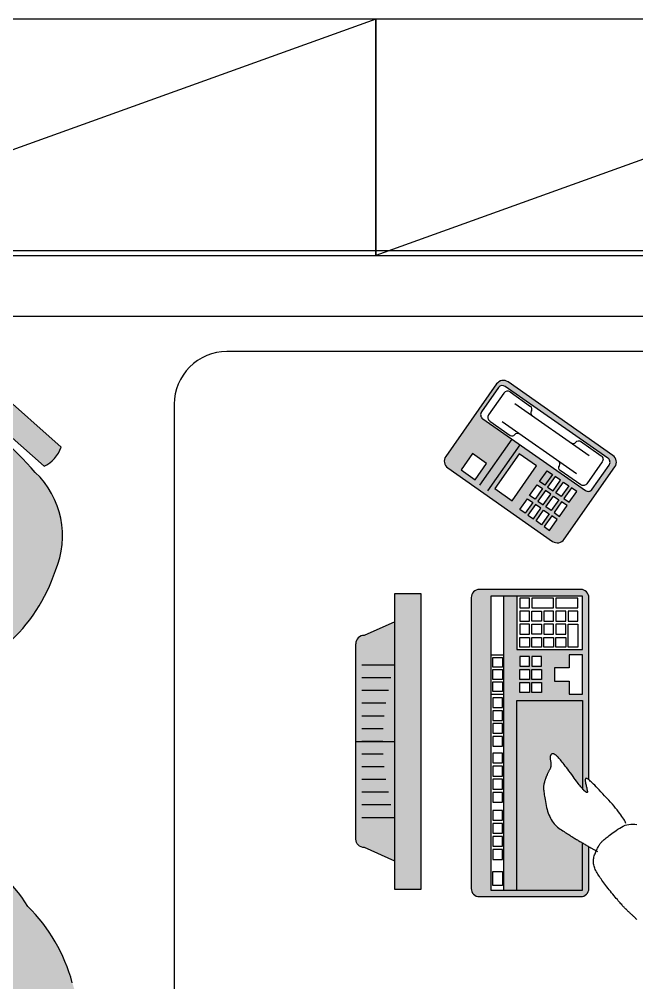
# Model space of a CAD drawing. Header units: metres. Extents: x 5207 to 27817, y 2812 to 34571.
# Drawn here: x 20423 to 21363, y 21147 to 22615 of the extents above; entities that cross this region are included whole.
import ezdxf

# ---------------------------------------------------------------- set-up
doc = ezdxf.new("R2010")
doc.units = ezdxf.units.M
for name, color, linetype in [('_Co MUEBLE NO CONCEP', 181, 'Continuous'), ('_Co TABIQUERIA', 3, 'Continuous'), ('_relleno', 255, 'Continuous'), ('A_MOBILIARIO', 43, 'Continuous')]:
    doc.layers.add(name, color=color, linetype=linetype)

# ---------------------------------------------------------------- blocks, each defined once
blk = doc.blocks.new('scrivania_4')
at = {"layer": '_relleno'}
h = blk.add_hatch(color=256, dxfattribs=at)
h.dxf.hatch_style = 1
h.paths.add_polyline_path([(306.1066, 147.5969, 0.779063), (306.0265, 147.653, 0.228338), (305.9867, 147.2186, 0.779063), (306.0757, 147.2593, -0.219291)])
h.paths.add_polyline_path([(307.9492, 147.1372, -0.258414), (307.9725, 147.1506, 0.057489), (307.9312, 147.2057, 0.071475), (307.8198, 147.3084, 0.311745), (307.6676, 147.3214, 0.130279), (307.5646, 147.2354, 0.130279), (307.4911, 147.123, 0.311745), (307.5218, 146.9734, 0.071475), (307.6368, 146.8747, 0.057489), (307.6963, 146.8402, -0.258414), (307.707, 146.8648, 0.155221), (307.8713, 146.9629, 0.154697)])
h.paths.add_polyline_path([(307.9447, 147.6982, -0.258414), (307.9222, 147.7128, 0.155221), (307.8532, 147.8914, 0.154697), (307.6946, 147.9975, -0.258414), (307.6853, 148.0227, 0.057489), (307.624, 147.9913, 0.071475), (307.5041, 147.8988, 0.311745), (307.4655, 147.751, 0.130279), (307.533, 147.635, 0.130279), (307.6313, 147.5436, 0.311745), (307.784, 147.5486, 0.071475), (307.9006, 147.6452, 0.057489)])
h.paths.add_polyline_path([(307.8161, 148.0305, 0.12086), (307.7173, 148.0458, 0.75956), (307.6946, 147.9975, -0.155221), (307.8536, 147.8908, -0.154697), (307.9222, 147.7128, 0.75956), (307.9743, 147.7243, 0.12086), (307.9812, 147.824, 0.103151), (307.9195, 147.9439, 0.103151)])
h.paths.add_polyline_path([(307.6429, 148.03, 0.207753), (307.6185, 148.0605), (307.4668, 147.9393, 0.207753), (307.4912, 147.9088)])
h.paths.add_polyline_path([(307.9669, 147.6246, 0.207753), (307.9426, 147.6551), (307.7909, 147.5339, 0.207753), (307.8153, 147.5034)])
h.paths.add_polyline_path([(307.6535, 146.8351), (307.5085, 146.9641, 0.207753), (307.4825, 146.9349), (307.6276, 146.8059, 0.207753)])
h.paths.add_polyline_path([(307.9343, 146.9065, 0.103151), (308.0022, 147.023, 0.12086), (308.0006, 147.1229, 0.75956), (307.9492, 147.1372, -0.155221), (307.8709, 146.9625, -0.154697), (307.707, 146.8648, 0.75956), (307.7271, 146.8154, 0.12086), (307.8265, 146.8255, 0.103151)])
h.paths.add_polyline_path([(307.8535, 147.3519, 0.207753), (307.8275, 147.3227), (307.9725, 147.1937, 0.207753), (307.9985, 147.2229)])
h = blk.add_hatch(color=256, dxfattribs=at)
h.dxf.hatch_style = 1
h.paths.add_polyline_path([(306.459, 147.4114), (306.4582, 147.4113), (306.4484, 147.4136), (306.441, 147.4114), (306.4345, 147.4129), (306.4344, 147.4129), (306.4328, 147.4092), (306.4311, 147.4049), (306.4296, 147.4008), (306.4282, 147.3968), (306.427, 147.3928), (306.4259, 147.389), (306.4249, 147.3853), (306.4242, 147.3816), (306.4235, 147.3781), (306.4233, 147.3761), (306.4288, 147.3605), (306.4311, 147.356), (306.4355, 147.353), (306.4379, 147.3484), (306.4451, 147.3427), (306.4522, 147.3371)])
h.paths.add_polyline_path([(306.3336, 147.217), (306.3295, 147.2214), (306.3255, 147.2258), (306.323, 147.2299), (306.3193, 147.2359), (306.3182, 147.2388), (306.3169, 147.2331), (306.3173, 147.2278), (306.3178, 147.2225), (306.3199, 147.2169), (306.3243, 147.2141), (306.3264, 147.2084), (306.3325, 147.2052), (306.3386, 147.202), (306.3447, 147.1989), (306.3512, 147.1973), (306.3573, 147.201), (306.3548, 147.205), (306.3483, 147.2066), (306.3422, 147.2098), (306.3361, 147.213)])
h.paths.add_polyline_path([(306.9742, 147.6091), (306.9349, 147.6091), (306.9349, 147.1577), (306.9742, 147.1577)])
h.paths.add_polyline_path([(307.0338, 147.2346), (307.0337, 147.3834), (306.9742, 147.3834), (306.9742, 147.2009), (307.0209, 147.2217, 0.414214)])
h.paths.add_polyline_path([(307.0337, 147.5322, 0.414214), (307.0208, 147.5451), (306.9742, 147.5659), (306.9742, 147.3834), (307.0337, 147.3834)])
h.paths.add_polyline_path([(306.8581, 147.6075, 0.414214), (306.8457, 147.6199), (306.6913, 147.6199, 0.414214), (306.6789, 147.6075), (306.6789, 147.5438), (306.6801, 147.543), (306.6822, 147.5419), (306.6846, 147.5404), (306.6873, 147.5389), (306.6888, 147.538), (306.6888, 147.61), (306.8283, 147.61), (306.8283, 147.1618), (306.6888, 147.1618), (306.6888, 147.2435), (306.7884, 147.2435), (306.7884, 147.1618), (306.8083, 147.1618), (306.8083, 147.61), (306.7884, 147.61), (306.7884, 147.3212), (306.6888, 147.3212), (306.6886, 147.4556), (306.6879, 147.4564), (306.6873, 147.4571), (306.6868, 147.4576), (306.6864, 147.458), (306.686, 147.4584), (306.6856, 147.4588), (306.6852, 147.4591), (306.6848, 147.4594), (306.6845, 147.4597), (306.6841, 147.46), (306.6838, 147.4603), (306.6835, 147.4605), (306.6832, 147.4607), (306.6829, 147.4609), (306.6827, 147.461), (306.6824, 147.4612), (306.6822, 147.4613), (306.6819, 147.4613), (306.6817, 147.4614), (306.6815, 147.4614), (306.6814, 147.4613), (306.6813, 147.4611), (306.6812, 147.4608), (306.6812, 147.4604), (306.6812, 147.46), (306.6812, 147.4594), (306.6813, 147.4587), (306.6814, 147.4579), (306.6816, 147.4571), (306.6818, 147.4561), (306.682, 147.4551), (306.6822, 147.4539), (306.6825, 147.4527), (306.6829, 147.4513), (306.6835, 147.4487), (306.6841, 147.4464), (306.6845, 147.4437), (306.6845, 147.4405), (306.6833, 147.4396), (306.6817, 147.4398), (306.6789, 147.4417), (306.6789, 147.1643, 0.414214), (306.6913, 147.1518), (306.8457, 147.1518, 0.414214), (306.8581, 147.1643)])
h.paths.add_polyline_path([(306.7843, 147.3087), (306.7843, 147.2938), (306.7694, 147.2938), (306.7694, 147.3087)], flags=16)
h.paths.add_polyline_path([(306.7843, 147.2888), (306.7843, 147.2739), (306.7694, 147.2739), (306.7694, 147.2888)], flags=16)
h.paths.add_polyline_path([(306.7659, 147.3087), (306.7659, 147.2938), (306.751, 147.2938), (306.751, 147.3087)], flags=16)
h.paths.add_polyline_path([(306.7843, 147.2689), (306.7843, 147.2539), (306.7694, 147.2539), (306.7694, 147.2689)], flags=16)
h.paths.add_polyline_path([(306.7659, 147.2888), (306.7659, 147.2739), (306.751, 147.2739), (306.751, 147.2888)], flags=16)
h.paths.add_polyline_path([(306.7659, 147.2689), (306.7659, 147.2539), (306.751, 147.2539), (306.751, 147.2689)], flags=16)
h.paths.add_polyline_path([(306.7312, 147.2913), (306.7312, 147.2714), (306.7087, 147.2714), (306.7087, 147.2514), (306.6888, 147.2514), (306.6888, 147.3112), (306.7087, 147.3112), (306.7087, 147.2913)], flags=16)
h.paths.add_polyline_path([(306.7884, 147.61), (306.6888, 147.61), (306.6888, 147.538), (306.6909, 147.5368), (306.6934, 147.5353), (306.6965, 147.5335), (306.6984, 147.5324), (306.7011, 147.5307), (306.7042, 147.5288), (306.7072, 147.5269), (306.7096, 147.5254), (306.7113, 147.5243), (306.7142, 147.5224), (306.7167, 147.5208), (306.7186, 147.5195), (306.7206, 147.5182), (306.7226, 147.5169), (306.7246, 147.5155), (306.7265, 147.514), (306.7283, 147.5123), (306.7301, 147.5106), (306.7317, 147.5087), (306.7333, 147.5068), (306.7347, 147.5047), (306.7361, 147.5025), (306.7374, 147.5002), (306.7386, 147.4977), (306.7397, 147.4952), (306.7408, 147.4925), (306.7417, 147.4898), (306.7426, 147.4869), (306.7433, 147.4839), (306.744, 147.4808), (306.7446, 147.4777), (306.7452, 147.4748), (306.7457, 147.472), (306.7461, 147.4693), (306.7465, 147.4668), (306.7469, 147.4645), (306.7472, 147.4623), (306.7474, 147.4602), (306.7477, 147.4573), (306.7479, 147.4541), (306.7479, 147.4514), (306.7476, 147.4495), (306.7471, 147.4474), (306.7465, 147.445), (306.7458, 147.4428), (306.7451, 147.4406), (306.7443, 147.4384), (306.7435, 147.4363), (306.7426, 147.4343), (306.7417, 147.4323), (306.7407, 147.4302), (306.7397, 147.4282), (306.7383, 147.4258), (306.7382, 147.4255), (306.7379, 147.4249), (306.7376, 147.4242), (306.7374, 147.4234), (306.7372, 147.4227), (306.737, 147.422), (306.7369, 147.4212), (306.7368, 147.4204), (306.7367, 147.4196), (306.7367, 147.4188), (306.7367, 147.418), (306.7367, 147.4172), (306.7368, 147.4163), (306.7369, 147.4154), (306.7371, 147.4145), (306.7373, 147.4136), (306.7377, 147.4118), (306.738, 147.4095), (306.738, 147.4074), (306.7376, 147.4054), (306.7367, 147.4036), (306.7354, 147.4025), (306.7337, 147.4022), (306.732, 147.4027), (306.7303, 147.4035), (306.7287, 147.4047), (306.7272, 147.406), (306.7258, 147.4075), (306.7247, 147.4087), (306.7236, 147.41), (306.7223, 147.4114), (306.721, 147.413), (306.7196, 147.4148), (306.7181, 147.4167), (306.7165, 147.4187), (306.7148, 147.4209), (306.713, 147.4233), (306.7112, 147.4258), (306.7092, 147.4284), (306.7071, 147.4312), (306.7051, 147.434), (306.7031, 147.4367), (306.7013, 147.4391), (306.6996, 147.4415), (306.6979, 147.4437), (306.6964, 147.4457), (306.695, 147.4476), (306.6936, 147.4493), (306.6924, 147.4509), (306.6913, 147.4523), (306.6903, 147.4536), (306.6894, 147.4547), (306.6886, 147.4556), (306.6888, 147.3212), (306.7884, 147.3212)], flags=17)
h.paths.add_polyline_path([(306.8969, 146.9492, 0.414214), (306.8938, 146.9666), (306.7341, 147.0785, 0.414214), (306.7167, 147.0754), (306.6392, 146.9649, 0.414214), (306.6423, 146.9475), (306.802, 146.8356, 0.414214), (306.8194, 146.8387)])
h.paths.add_polyline_path([(306.8406, 146.8916, -0.414214), (306.8425, 146.8811), (306.8166, 146.8443, -0.414214), (306.8062, 146.8424), (306.6499, 146.9519, -0.414214), (306.6481, 146.9623), (306.6739, 146.9992, -0.414214), (306.6843, 147.001)], flags=16)
h.paths.add_polyline_path([(306.8347, 146.9597), (306.852, 146.9845), (306.8735, 146.9694), (306.8562, 146.9446)], flags=16)
h.paths.add_polyline_path([(306.8299, 146.8951, -0.414214), (306.8316, 146.8857), (306.8084, 146.8525, -0.414214), (306.799, 146.8508), (306.7676, 146.8728, -0.414214), (306.7664, 146.8798), (306.7665, 146.8799, 0.414214), (306.7653, 146.8868), (306.7056, 146.9286, 0.418234), (306.6986, 146.9273, -0.41818), (306.6916, 146.926), (306.6603, 146.948, -0.414214), (306.6586, 146.9574), (306.6819, 146.9906, -0.414214), (306.6913, 146.9922), (306.7226, 146.9703, -0.414214), (306.7238, 146.9633), (306.7237, 146.9632, 0.414214), (306.725, 146.9562), (306.7846, 146.9145, 0.418234), (306.7916, 146.9157, -0.41818), (306.7986, 146.917)], flags=0)
h.paths.add_polyline_path([(306.7851, 146.9451), (306.7586, 146.9636), (306.7957, 147.0165), (306.8221, 146.998)], flags=16)
h.paths.add_polyline_path([(306.7426, 146.9708), (306.7344, 146.9765), (306.7459, 146.9929), (306.7541, 146.9871)], flags=0)
h.paths.add_polyline_path([(306.7576, 146.9922), (306.7494, 146.9979), (306.7609, 147.0143), (306.7691, 147.0086)], flags=16)
h.paths.add_polyline_path([(306.7726, 147.0136), (306.7644, 147.0193), (306.7759, 147.0357), (306.7841, 147.03)], flags=16)
h.paths.add_polyline_path([(306.7302, 146.9795), (306.722, 146.9852), (306.7335, 147.0016), (306.7417, 146.9958)], flags=16)
h.paths.add_polyline_path([(306.7452, 147.0009), (306.737, 147.0066), (306.7485, 147.023), (306.7567, 147.0173)], flags=16)
h.paths.add_polyline_path([(306.7602, 147.0223), (306.752, 147.028), (306.7635, 147.0444), (306.7717, 147.0387)], flags=16)
h.paths.add_polyline_path([(306.7178, 146.9882), (306.7096, 146.9939), (306.7211, 147.0103), (306.7293, 147.0045)], flags=16)
h.paths.add_polyline_path([(306.7328, 147.0096), (306.7246, 147.0153), (306.7361, 147.0317), (306.7443, 147.026)], flags=16)
h.paths.add_polyline_path([(306.7478, 147.031), (306.7396, 147.0367), (306.7511, 147.0531), (306.7593, 147.0474)], flags=16)
h.paths.add_polyline_path([(306.7054, 146.9969), (306.6972, 147.0026), (306.7087, 147.019), (306.7169, 147.0132)], flags=16)
h.paths.add_polyline_path([(306.7204, 147.0183), (306.7122, 147.024), (306.7237, 147.0404), (306.7319, 147.0347)], flags=16)
h.paths.add_polyline_path([(306.7354, 147.0397), (306.7272, 147.0454), (306.7387, 147.0618), (306.7469, 147.0561)], flags=16)
at = {"linetype": 'Continuous'}
for p, q in [((307.3102, 146.8694), (307.3102, 147.9094)), ((306.8083, 147.61), (306.8083, 147.1618)), ((306.9747, 147.4996), (307.0246, 147.4996)), ((306.9803, 147.4802), (307.0247, 147.4802)), ((306.9839, 147.4609), (307.0247, 147.4609)), ((306.9883, 147.4415), (307.0247, 147.4415)), ((306.9907, 147.4221), (307.0247, 147.4221)), ((306.9922, 147.4028), (307.0247, 147.4028)), ((306.9927, 147.3834), (307.0247, 147.3834)), ((306.9922, 147.364), (307.0247, 147.3641)), ((306.9907, 147.3447), (307.0247, 147.3447)), ((306.9883, 147.3253), (307.0247, 147.3253)), ((306.8283, 147.3112), (306.8083, 147.3112)), ((306.9839, 147.306), (307.0247, 147.306)), ((306.9803, 147.2866), (307.0247, 147.2866)), ((306.9748, 147.2672), (307.0247, 147.2673)), ((306.8283, 147.2514), (306.8083, 147.2514)), ((306.9742, 147.2009), (307.0209, 147.2217)), ((306.7841, 146.9312), (306.8332, 147.0013)), ((306.7964, 146.9226), (306.8455, 146.9927)), ((306.8111, 146.8959), (306.698, 146.9751)), ((307.5085, 146.9641), (307.6535, 146.8351)), ((306.7917, 146.8683), (306.6787, 146.9475)), ((307.6276, 146.8059), (307.4825, 146.9349)), ((306.7664, 146.8798), (306.7665, 146.8799)), ((306.799, 146.8508), (306.7676, 146.8728)), ((306.8084, 146.8525), (306.8316, 146.8857)), ((306.8166, 146.8443), (306.8425, 146.8811)), ((306.5897, 146.7894), (307.2302, 146.7894))]:
    blk.add_line(p, q, dxfattribs=at)
blk.add_line((307.0337, 147.3834), (306.9742, 147.3834))
for points in [[(306.6059, 147.6549), (306.6066, 147.6542), (306.6073, 147.6535), (306.6079, 147.6528), (306.6086, 147.6521), (306.6093, 147.6514), (306.6101, 147.6507), (306.6108, 147.65), (306.6115, 147.6493), (306.6123, 147.6486), (306.6131, 147.6478), (306.6139, 147.6471), (306.6146, 147.6464), (306.6154, 147.6457), (306.6161, 147.645), (306.6169, 147.6444), (306.6175, 147.6437), (306.6182, 147.6431), (306.6189, 147.6425), (306.6195, 147.6419), (306.6201, 147.6413), (306.6207, 147.6408), (306.6212, 147.6402), (306.6218, 147.6397), (306.6223, 147.6392), (306.6228, 147.6388), (306.6232, 147.6383), (306.6237, 147.6379), (306.6242, 147.6374), (306.6247, 147.6368), (306.6254, 147.6361), (306.6262, 147.6352), (306.627, 147.6343), (306.628, 147.6332), (306.629, 147.632), (306.6301, 147.6307), (306.6313, 147.6293), (306.6327, 147.6278), (306.6341, 147.6261), (306.6356, 147.6244), (306.6372, 147.6225), (306.6389, 147.6205), (306.6406, 147.6184), (306.6425, 147.6161), (306.6444, 147.6139), (306.6462, 147.6116), (306.648, 147.6094), (306.6498, 147.6073), (306.6515, 147.6051), (306.6531, 147.603), (306.6547, 147.6009), (306.6562, 147.5989), (306.6577, 147.5969), (306.6591, 147.5949), (306.6604, 147.5929), (306.6618, 147.591), (306.663, 147.5892), (306.6642, 147.5873), (306.6654, 147.5855), (306.6665, 147.5837), (306.6675, 147.582), (306.6684, 147.5802), (306.6693, 147.5784), (306.67, 147.5767), (306.6706, 147.575), (306.6711, 147.5732), (306.6715, 147.5715), (306.6717, 147.5698), (306.6719, 147.5681), (306.672, 147.5663), (306.672, 147.5646), (306.6718, 147.5629), (306.6716, 147.5612), (306.6712, 147.5595), (306.6707, 147.5579), (306.6702, 147.5562), (306.6696, 147.5545), (306.6689, 147.5529), (306.6683, 147.5514), (306.6677, 147.5499), (306.667, 147.5485), (306.6663, 147.5471), (306.6657, 147.5458), (306.665, 147.5445), (306.6643, 147.5433), (306.6637, 147.5422), (306.663, 147.5411), (306.6623, 147.54), (306.6616, 147.539), (306.6608, 147.5381), (306.6601, 147.5372), (306.6594, 147.5364), (306.6586, 147.5356), (306.6577, 147.5347), (306.6567, 147.5338), (306.6555, 147.5327), (306.6542, 147.5317), (306.6528, 147.5305), (306.6513, 147.5293), (306.6496, 147.528), (306.6479, 147.5267), (306.646, 147.5253), (306.644, 147.5238), (306.6418, 147.5223), (306.6395, 147.5207), (306.6372, 147.519), (306.6346, 147.5173), (306.632, 147.5155), (306.6293, 147.5138), (306.6265, 147.5124), (306.6237, 147.5112), (306.6209, 147.5103), (306.618, 147.5097), (306.6151, 147.5094), (306.6121, 147.5093), (306.6091, 147.5094), (306.606, 147.5099)], [(306.7884, 147.61), (306.7884, 147.3212), (306.6888, 147.3212), (306.6886, 147.4556)], [(306.7884, 147.1618), (306.7884, 147.2435), (306.6888, 147.2435), (306.6888, 147.1618), (306.8283, 147.1618), (306.8283, 147.61), (306.6888, 147.61), (306.6888, 147.538)], [(306.6225, 147.5083), (306.6231, 147.5069), (306.6239, 147.5053), (306.6248, 147.5035), (306.6259, 147.5017), (306.6272, 147.4997), (306.6286, 147.4976), (306.6302, 147.4953), (306.632, 147.493), (306.6339, 147.4905), (306.6359, 147.4878), (306.6382, 147.4851), (306.6406, 147.4822), (306.6432, 147.4792), (306.6459, 147.4761), (306.6488, 147.4728), (306.6519, 147.4695), (306.6549, 147.4661), (306.6578, 147.463), (306.6606, 147.46), (306.6632, 147.4573), (306.6656, 147.4547), (306.6679, 147.4524), (306.67, 147.4502), (306.6719, 147.4483), (306.6737, 147.4466), (306.6753, 147.445), (306.6768, 147.4437), (306.6781, 147.4425), (306.6792, 147.4416), (306.6802, 147.4408), (306.6811, 147.4403), (306.6817, 147.4399), (306.6823, 147.4397), (306.6828, 147.4396), (306.6832, 147.4397), (306.6836, 147.4398), (306.6839, 147.44), (306.6841, 147.4404), (306.6843, 147.4408), (306.6844, 147.4414), (306.6845, 147.4421), (306.6845, 147.4429), (306.6845, 147.4438), (306.6843, 147.4448), (306.6842, 147.4459), (306.6839, 147.4471), (306.6836, 147.4484), (306.6833, 147.4499), (306.6829, 147.4513), (306.6825, 147.4527), (306.6822, 147.4539), (306.682, 147.4551), (306.6818, 147.4561), (306.6816, 147.4571), (306.6814, 147.4579), (306.6813, 147.4587), (306.6812, 147.4594), (306.6812, 147.46), (306.6812, 147.4604), (306.6812, 147.4608), (306.6813, 147.4611), (306.6814, 147.4613), (306.6815, 147.4614), (306.6817, 147.4614), (306.6819, 147.4613), (306.6822, 147.4613), (306.6824, 147.4612), (306.6827, 147.461), (306.6829, 147.4609), (306.6832, 147.4607), (306.6835, 147.4605), (306.6838, 147.4603), (306.6841, 147.46), (306.6845, 147.4597), (306.6848, 147.4594), (306.6852, 147.4591), (306.6856, 147.4588), (306.686, 147.4584), (306.6864, 147.458), (306.6868, 147.4576), (306.6873, 147.4571), (306.6879, 147.4564), (306.6886, 147.4556), (306.6894, 147.4547), (306.6903, 147.4536), (306.6913, 147.4523), (306.6924, 147.4509), (306.6936, 147.4493), (306.695, 147.4476), (306.6964, 147.4457), (306.6979, 147.4437), (306.6996, 147.4415), (306.7013, 147.4391), (306.7031, 147.4367), (306.7051, 147.434), (306.7071, 147.4312), (306.7092, 147.4284), (306.7112, 147.4258), (306.713, 147.4233), (306.7148, 147.4209), (306.7165, 147.4187), (306.7181, 147.4167), (306.7196, 147.4148), (306.721, 147.413), (306.7223, 147.4114), (306.7236, 147.41), (306.7247, 147.4087), (306.7258, 147.4075), (306.7267, 147.4065), (306.7276, 147.4057), (306.7284, 147.405), (306.729, 147.4044), (306.7297, 147.404), (306.7303, 147.4036), (306.7309, 147.4032), (306.7314, 147.403), (306.732, 147.4027), (306.7325, 147.4025), (306.733, 147.4024), (306.7335, 147.4023), (306.7339, 147.4023), (306.7344, 147.4023), (306.7348, 147.4024), (306.7352, 147.4025), (306.7356, 147.4027), (306.7359, 147.4029), (306.7362, 147.4032), (306.7366, 147.4035), (306.7368, 147.4039), (306.7371, 147.4043), (306.7373, 147.4047), (306.7375, 147.4052), (306.7377, 147.4057), (306.7378, 147.4063), (306.7379, 147.4068), (306.7379, 147.4075), (306.738, 147.4081), (306.738, 147.4088), (306.7379, 147.4095), (306.7379, 147.4103), (306.7378, 147.4111), (306.7376, 147.4119), (306.7375, 147.4127), (306.7373, 147.4136), (306.7371, 147.4145), (306.7369, 147.4154), (306.7368, 147.4163), (306.7367, 147.4172), (306.7367, 147.418), (306.7367, 147.4188), (306.7367, 147.4196), (306.7368, 147.4204), (306.7369, 147.4212), (306.737, 147.422), (306.7372, 147.4227), (306.7374, 147.4234), (306.7376, 147.4242), (306.7379, 147.4249), (306.7382, 147.4255), (306.7386, 147.4262), (306.739, 147.4269), (306.7393, 147.4275), (306.7397, 147.4282), (306.74, 147.4289), (306.7404, 147.4295), (306.7407, 147.4302), (306.7411, 147.4309), (306.7414, 147.4316), (306.7417, 147.4322), (306.742, 147.4329), (306.7423, 147.4336), (306.7426, 147.4343), (306.7429, 147.4349), (306.7432, 147.4356), (306.7435, 147.4363), (306.7438, 147.437), (306.744, 147.4377), (306.7443, 147.4384), (306.7446, 147.4391), (306.7448, 147.4398), (306.7451, 147.4405), (306.7453, 147.4413), (306.7456, 147.442), (306.7458, 147.4427), (306.746, 147.4435), (306.7463, 147.4443), (306.7465, 147.445), (306.7467, 147.4458), (306.7469, 147.4466), (306.7471, 147.4474), (306.7473, 147.4482), (306.7475, 147.449), (306.7477, 147.4499), (306.7478, 147.4509), (306.7479, 147.4521), (306.7479, 147.4534), (306.7478, 147.4549), (306.7478, 147.4565), (306.7476, 147.4583), (306.7474, 147.4602), (306.7472, 147.4623), (306.7469, 147.4645), (306.7465, 147.4668), (306.7461, 147.4693), (306.7457, 147.472), (306.7452, 147.4748), (306.7446, 147.4777), (306.744, 147.4808), (306.7433, 147.4839), (306.7426, 147.4869), (306.7417, 147.4898), (306.7408, 147.4925), (306.7397, 147.4952), (306.7386, 147.4977), (306.7374, 147.5002), (306.7361, 147.5025), (306.7347, 147.5047), (306.7333, 147.5068), (306.7317, 147.5087), (306.7301, 147.5106), (306.7283, 147.5123), (306.7265, 147.514), (306.7246, 147.5155), (306.7226, 147.5169), (306.7206, 147.5182), (306.7186, 147.5195), (306.7167, 147.5208), (306.7149, 147.522), (306.7131, 147.5232), (306.7113, 147.5243), (306.7096, 147.5254), (306.7079, 147.5264), (306.7063, 147.5275), (306.7048, 147.5284), (306.7033, 147.5294), (306.7018, 147.5303), (306.7004, 147.5311), (306.6991, 147.532), (306.6978, 147.5328), (306.6965, 147.5335), (306.6953, 147.5342), (306.6941, 147.5349), (306.6928, 147.5357), (306.6916, 147.5364), (306.6903, 147.5371), (306.6891, 147.5379), (306.6878, 147.5386), (306.6865, 147.5393), (306.6853, 147.5401), (306.684, 147.5408), (306.6827, 147.5416), (306.6814, 147.5423), (306.6801, 147.543), (306.6788, 147.5438), (306.6775, 147.5445), (306.6762, 147.5453), (306.6656, 147.5513)]]:
    blk.add_lwpolyline(points, dxfattribs=at)
for points in [[(306.6789, 147.4419), (306.6789, 147.1643, 0.414214), (306.6913, 147.1518), (306.8457, 147.1518, 0.414214), (306.8581, 147.1643), (306.8581, 147.6075, 0.414214), (306.8457, 147.6199), (306.6913, 147.6199, 0.414214), (306.6789, 147.6075), (306.6789, 147.5438)], [(306.9742, 147.5659), (307.0208, 147.5451, -0.414214), (307.0337, 147.5322), (307.0338, 147.2346)], [(306.8194, 146.8387), (306.8969, 146.9492, 0.414214), (306.8938, 146.9666), (306.7341, 147.0785, 0.414214), (306.7167, 147.0754), (306.6392, 146.9649, 0.414214), (306.6423, 146.9475), (306.802, 146.8356)], [(306.8406, 146.8916), (306.6843, 147.001, 0.414214), (306.6739, 146.9992), (306.6481, 146.9623, 0.414214), (306.6499, 146.9519), (306.8062, 146.8424)], [(306.7056, 146.9286, 0.414214), (306.6987, 146.9274), (306.6986, 146.9273, -0.414214), (306.6916, 146.926), (306.6603, 146.948, -0.414214), (306.6586, 146.9574), (306.6819, 146.9906, -0.414214), (306.6913, 146.9922), (306.7226, 146.9703, -0.414214), (306.7238, 146.9633), (306.7237, 146.9632, 0.414214), (306.725, 146.9562)], [(306.8299, 146.8951), (306.7986, 146.917, 0.414214), (306.7917, 146.9158), (306.7916, 146.9157, -0.414214), (306.7846, 146.9145)]]:
    blk.add_lwpolyline(points, format="xyb", dxfattribs=at)
blk.add_lwpolyline([(306.9349, 147.6091), (306.9742, 147.6091), (306.9742, 147.1577), (306.9349, 147.1577)], close=True)
for points in [[(306.8102, 147.603), (306.8252, 147.603), (306.8252, 147.5815), (306.8102, 147.5815)], [(306.8102, 147.5631), (306.8102, 147.5482), (306.8252, 147.5482), (306.8252, 147.5631)], [(306.8102, 147.5432), (306.8102, 147.5283), (306.8252, 147.5283), (306.8252, 147.5432)], [(306.8102, 147.5233), (306.8102, 147.5083), (306.8252, 147.5083), (306.8252, 147.5233)], [(306.8102, 147.5034), (306.8102, 147.4884), (306.8252, 147.4884), (306.8252, 147.5034)], [(306.8102, 147.476), (306.8102, 147.461), (306.8252, 147.461), (306.8252, 147.476)], [(306.8102, 147.456), (306.8102, 147.4411), (306.8252, 147.4411), (306.8252, 147.456)], [(306.8102, 147.4361), (306.8102, 147.4212), (306.8252, 147.4212), (306.8252, 147.4361)], [(306.8252, 147.4162), (306.8102, 147.4162), (306.8102, 147.4013), (306.8252, 147.4013)], [(306.8102, 147.3908), (306.8102, 147.3759), (306.8252, 147.3759), (306.8252, 147.3908)], [(306.8102, 147.3709), (306.8102, 147.356), (306.8252, 147.356), (306.8252, 147.3709)], [(306.8102, 147.3367), (306.8252, 147.3367), (306.8252, 147.3516), (306.8102, 147.3516)], [(306.8102, 147.3168), (306.8252, 147.3168), (306.8252, 147.3317), (306.8102, 147.3317)], [(306.7087, 147.2514), (306.7087, 147.2714), (306.7312, 147.2714), (306.7312, 147.2913), (306.7087, 147.2913), (306.7087, 147.3112), (306.6888, 147.3112), (306.6888, 147.2514)], [(306.7659, 147.2938), (306.751, 147.2938), (306.751, 147.3087), (306.7659, 147.3087)], [(306.7843, 147.3087), (306.7843, 147.2938), (306.7694, 147.2938), (306.7694, 147.3087)], [(306.8103, 147.3075), (306.8252, 147.3075), (306.8252, 147.2926), (306.8103, 147.2926)], [(306.751, 147.2739), (306.751, 147.2888), (306.7659, 147.2888), (306.7659, 147.2739)], [(306.7694, 147.2888), (306.7843, 147.2888), (306.7843, 147.2739), (306.7694, 147.2739)], [(306.8102, 147.274), (306.8102, 147.2889), (306.8252, 147.2889), (306.8252, 147.274)], [(306.7659, 147.2689), (306.751, 147.2689), (306.751, 147.2539), (306.7659, 147.2539)], [(306.7694, 147.2689), (306.7694, 147.2539), (306.7843, 147.2539), (306.7843, 147.2689)], [(306.8102, 147.2553), (306.8102, 147.2703), (306.8252, 147.2703), (306.8252, 147.2553)], [(306.7107, 147.2049), (306.6958, 147.2049), (306.6958, 147.2398), (306.7107, 147.2398)], [(306.7291, 147.2249), (306.7142, 147.2249), (306.7142, 147.2398), (306.7291, 147.2398)], [(306.7475, 147.2249), (306.7326, 147.2249), (306.7326, 147.2398), (306.7475, 147.2398)], [(306.7659, 147.2398), (306.7659, 147.2249), (306.751, 147.2249), (306.751, 147.2398)], [(306.7843, 147.2249), (306.7694, 147.2249), (306.7694, 147.2398), (306.7843, 147.2398)], [(306.7291, 147.2199), (306.7142, 147.2199), (306.7142, 147.2049), (306.7291, 147.2049)], [(306.7475, 147.2199), (306.7326, 147.2199), (306.7326, 147.2049), (306.7475, 147.2049)], [(306.751, 147.2199), (306.7659, 147.2199), (306.7659, 147.2049), (306.751, 147.2049)], [(306.7843, 147.2199), (306.7694, 147.2199), (306.7694, 147.2049), (306.7843, 147.2049)], [(306.7107, 147.2), (306.6958, 147.2), (306.6958, 147.185), (306.7107, 147.185)], [(306.7291, 147.2), (306.7142, 147.2), (306.7142, 147.185), (306.7291, 147.185)], [(306.7475, 147.2), (306.7326, 147.2), (306.7326, 147.185), (306.7475, 147.185)], [(306.751, 147.2), (306.7659, 147.2), (306.7659, 147.185), (306.751, 147.185)], [(306.7843, 147.2), (306.7694, 147.2), (306.7694, 147.185), (306.7843, 147.185)], [(306.7291, 147.18), (306.6958, 147.18), (306.6958, 147.1651), (306.7291, 147.1651)], [(306.7659, 147.18), (306.7326, 147.18), (306.7326, 147.1651), (306.7659, 147.1651)], [(306.7843, 147.18), (306.7694, 147.18), (306.7694, 147.1651), (306.7843, 147.1651)], [(306.7354, 147.0397), (306.7469, 147.0561), (306.7387, 147.0618), (306.7272, 147.0454)], [(306.7593, 147.0474), (306.7478, 147.031), (306.7396, 147.0367), (306.7511, 147.0531)], [(306.7204, 147.0183), (306.7319, 147.0347), (306.7237, 147.0404), (306.7122, 147.024)], [(306.7635, 147.0444), (306.752, 147.028), (306.7602, 147.0223), (306.7717, 147.0387)], [(306.7644, 147.0193), (306.7759, 147.0357), (306.7841, 147.03), (306.7726, 147.0136)], [(306.7054, 146.9969), (306.7169, 147.0132), (306.7087, 147.019), (306.6972, 147.0026)], [(306.7443, 147.026), (306.7328, 147.0096), (306.7246, 147.0153), (306.7361, 147.0317)], [(306.7485, 147.023), (306.737, 147.0066), (306.7452, 147.0009), (306.7567, 147.0173)], [(306.7293, 147.0045), (306.7178, 146.9882), (306.7096, 146.9939), (306.7211, 147.0103)], [(306.7494, 146.9979), (306.7609, 147.0143), (306.7691, 147.0086), (306.7576, 146.9922)], [(306.7851, 146.9451), (306.8221, 146.998), (306.7957, 147.0165), (306.7586, 146.9636)], [(306.7335, 147.0016), (306.722, 146.9852), (306.7302, 146.9795), (306.7417, 146.9958)], [(306.7344, 146.9765), (306.7459, 146.9929), (306.7541, 146.9871), (306.7426, 146.9708)], [(306.8735, 146.9694), (306.852, 146.9845), (306.8347, 146.9597), (306.8562, 146.9446)]]:
    blk.add_lwpolyline(points, close=True, dxfattribs=at)
for centre, radius, start, end in [((307.7182, 147.8202), 0.262, 195.3195, 225.0165), ((307.7545, 147.7748), 0.262, 212.2552, 241.9522), ((307.0209, 147.2346), 0.0129, 270.0071, 0.0071), ((307.7398, 147.0406), 0.262, 131.9656, 161.6625), ((307.6148, 147.0704), 0.1344, 156.9702, 226.2286), ((307.5291, 146.9196), 0.049, 114.8733, 161.8191), ((307.9226, 147.3239), 0.5324, 221.1774, 237.5304), ((306.7624, 146.8827), 0.005, 324.9898, 54.9898), ((306.8261, 146.8895), 0.00675, 324.9898, 54.9898), ((306.8363, 146.8854), 0.0075, 324.9898, 54.9898), ((306.7705, 146.8769), 0.005, 144.9898, 234.9898), ((307.2302, 146.8694), 0.08, 270, 0), ((306.8028, 146.8564), 0.00675, 234.9898, 324.9898), ((306.8105, 146.8486), 0.0075, 234.9898, 324.9898), ((306.8092, 146.8458), 0.0125, 234.9898, 324.9898)]:
    blk.add_arc(centre, radius, start, end, dxfattribs=at)

msp = doc.modelspace()

# ---------------------------------------------------------------- linework, layer by layer
at = {"layer": '_Co MUEBLE NO CONCEP'}
for points in [[(19965.9, 22255), (20965.9, 22255), (20965.9, 22615), (19965.9, 22615)], [(20965.9, 22255), (21965.9, 22255), (21965.9, 22615), (20965.9, 22615)]]:
    msp.add_lwpolyline(points, close=True, dxfattribs=at)
for points in [[(20965.9, 22615), (19965.9, 22255)], [(21965.9, 22615), (20965.9, 22255)]]:
    msp.add_lwpolyline(points, dxfattribs=at)
at = {"layer": '_Co TABIQUERIA'}
for points in [[(19507.3, 20698.6), (19507.3, 22262.5), (22215.9, 22262.5), (22215.9, 19633.5), (19607.3, 19633.5)], [(19607.3, 20694.5), (19607.3, 22162.5), (22215.9, 22162.5), (22215.9, 19733.5), (19607.3, 19733.5), (19607.3, 19916.4)]]:
    msp.add_lwpolyline(points, dxfattribs=at)

# ---------------------------------------------------------------- block references
at = {"layer": 'A_MOBILIARIO', "xscale": 1000, "yscale": 1000, "zscale": 1000, "rotation": 180}
msp.add_blockref('scrivania_4', (327969.4, 168897.9), dxfattribs=at)

doc.saveas('drawing.dxf')
